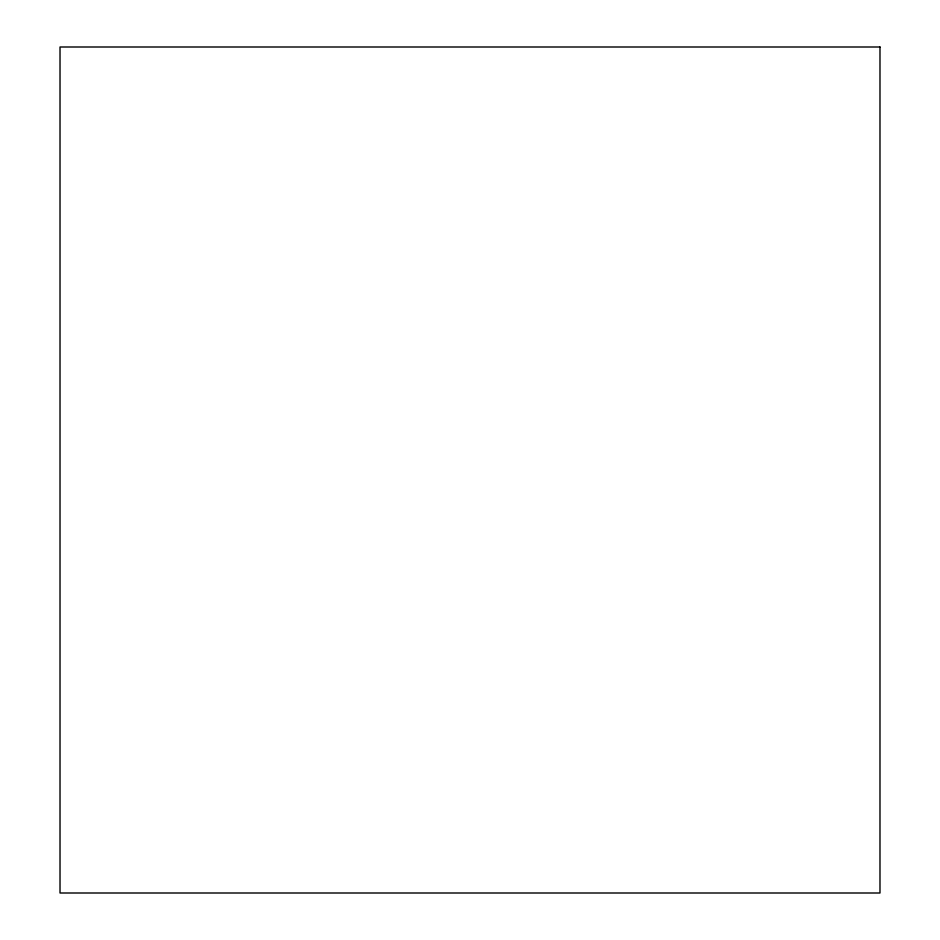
<?xml version="1.0" encoding="UTF-8"?>
<svg xmlns="http://www.w3.org/2000/svg" width="940" height="940" viewBox="0 0 940 940"><rect width="100%" height="100%" fill="white"/><g stroke="black" fill="none" stroke-linecap="round" stroke-linejoin="round"><path stroke-width="1.41" d="M879.981 47L60.019 47L60.019 893L879.981 893L879.981 47"/></g></svg>
